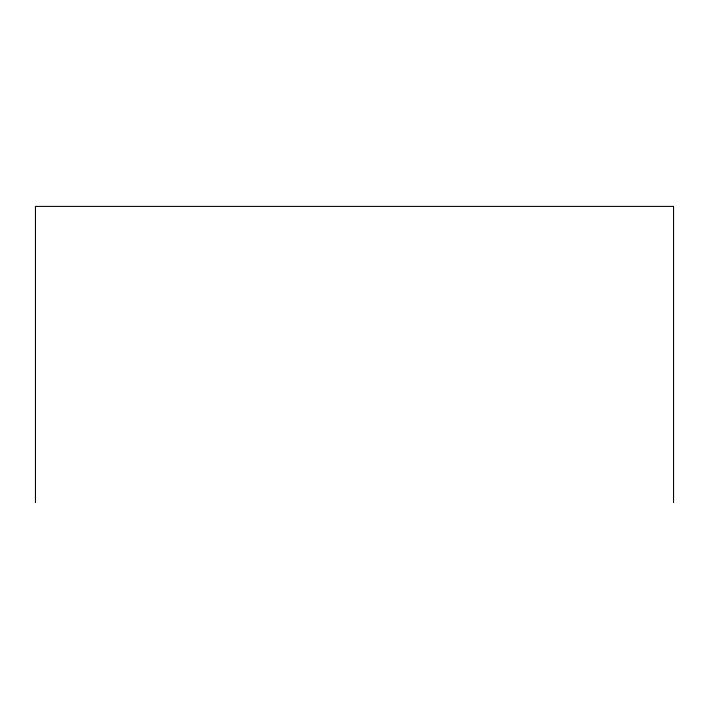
<?xml version="1.0" encoding="UTF-8"?>
<svg xmlns="http://www.w3.org/2000/svg" width="709" height="709" viewBox="0 0 709 709"><rect width="100%" height="100%" fill="white"/><g stroke="black" fill="none" stroke-linecap="round" stroke-linejoin="round"><path stroke-width="1.06" d="M673.55 502.592L673.55 206.408L35.45 206.408L35.45 502.592"/></g></svg>
